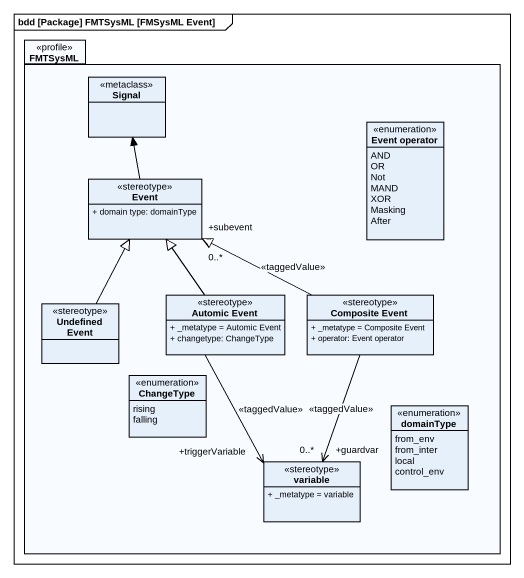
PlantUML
@startuml
mainframe bdd [Package] FMTSysML [FMSysML Event]
hide circle
hide empty members
skinparam classAttributeIconSize 0
package FMTSysML <<profile>> {
  class Signal <<metaclass>>
  enum "Event operator" as Event_operator {
    AND
    OR
    Not
    MAND
    XOR
    Masking
    After
  }
  class Event <<stereotype>> {
    + domain type: domainType
  }
  class "Undefined Event" as Undefined_Event <<stereotype>>
  class "Automic Event" as Automic_Event <<stereotype>> {
    + _metatype = Automic Event
    + changetype: ChangeType
  }
  class "Composite Event" as Composite_Event <<stereotype>> {
    + _metatype = Composite Event
    + operator: Event operator
  }
  enum ChangeType {
    rising
    falling
  }
  enum domainType {
    from_env
    from_inter
    local
    control_env
  }
  class variable <<stereotype>> {
    + _metatype = variable
  }
}
Event -up-> Signal
Undefined_Event -up-|> Event
Automic_Event -up-|> Event
Automic_Event --> "+triggerVariable" variable : <<taggedValue>>
Composite_Event -left-|> Event
Composite_Event -left-> "+subevent\n0..*" Event : <<taggedValue>>
Composite_Event --> "+guardvar\n0..*" variable : <<taggedValue>>
@enduml
